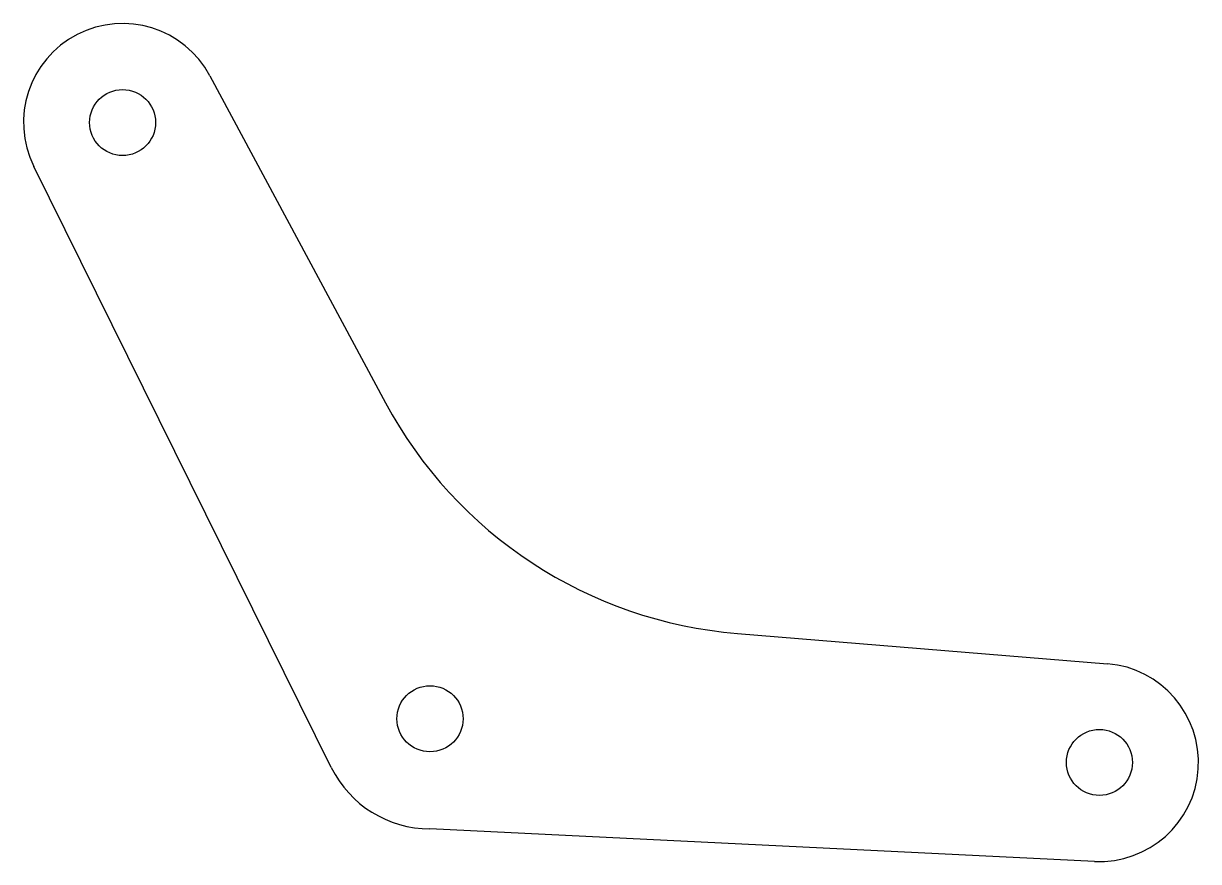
# Model space of a CAD drawing. Extents: x 253.5 to 306.9, y 128.5 to 166.6.
import ezdxf

# ---------------------------------------------------------------- set-up
doc = ezdxf.new("R2010")
doc.units = 0
doc.header["$MEASUREMENT"] = 0

msp = doc.modelspace()

# ---------------------------------------------------------------- linework, layer by layer
at = {"color": 7, "linetype": 'Continuous'}
for p, q in [((261.99063, 164.23246), (269.96041, 149.37743)), ((267.50504, 132.80745), (253.99224, 160.10888)), ((285.95322, 138.89928), (302.75498, 137.52452)), ((302.16842, 128.54487), (271.9859, 130.01944))]:
    msp.add_line(p, q, dxfattribs=at)
for centre in [(258.02527, 162.10503), (271.98619, 135.02539), (302.38801, 133.03951)]:
    msp.add_circle(centre, 1.5, dxfattribs=at)
for centre, radius, start, end in [((258.02527, 162.10503), 4.5, 28.213731, 206.33304), ((287.58421, 158.83267), 20, 208.21373, 265.32234), ((302.38801, 133.03951), 4.5, 267.20304, 85.32234), ((271.98619, 135.02539), 5, 206.33304, 270)]:
    msp.add_arc(centre, radius, start, end, dxfattribs=at)

doc.saveas('drawing.dxf')
